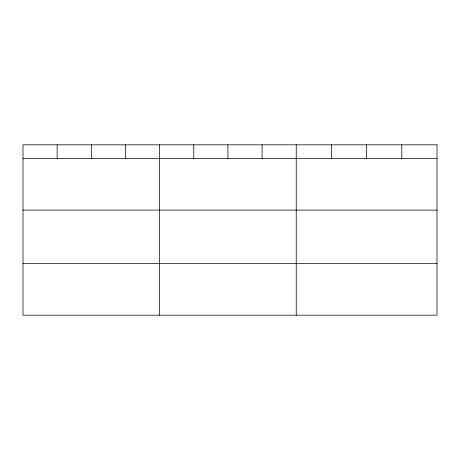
<?xml version="1.0" encoding="UTF-8"?>
<svg xmlns="http://www.w3.org/2000/svg" width="460" height="460" viewBox="0 0 460 460"><rect width="100%" height="100%" fill="white"/><g stroke="black" fill="none" stroke-linecap="round" stroke-linejoin="round"><path stroke-width="0.69" d="M23 158.349L437 158.349M23 210.099L437 210.099M23 263.425L437 263.425M401.81 144.82L401.81 158.349M366.62 144.82L366.62 158.349M331.43 144.82L331.43 158.349M296.24 144.82L296.24 315.18M262.085 144.82L262.085 158.349M227.93 144.82L227.93 158.349M193.775 144.82L193.775 158.349M159.62 144.82L159.62 315.18M125.465 144.82L125.465 158.349M91.31 144.82L91.31 158.349M57.155 144.82L57.155 158.349M437 144.82L23 144.82L23 315.18L437 315.18L437 144.82"/></g></svg>
